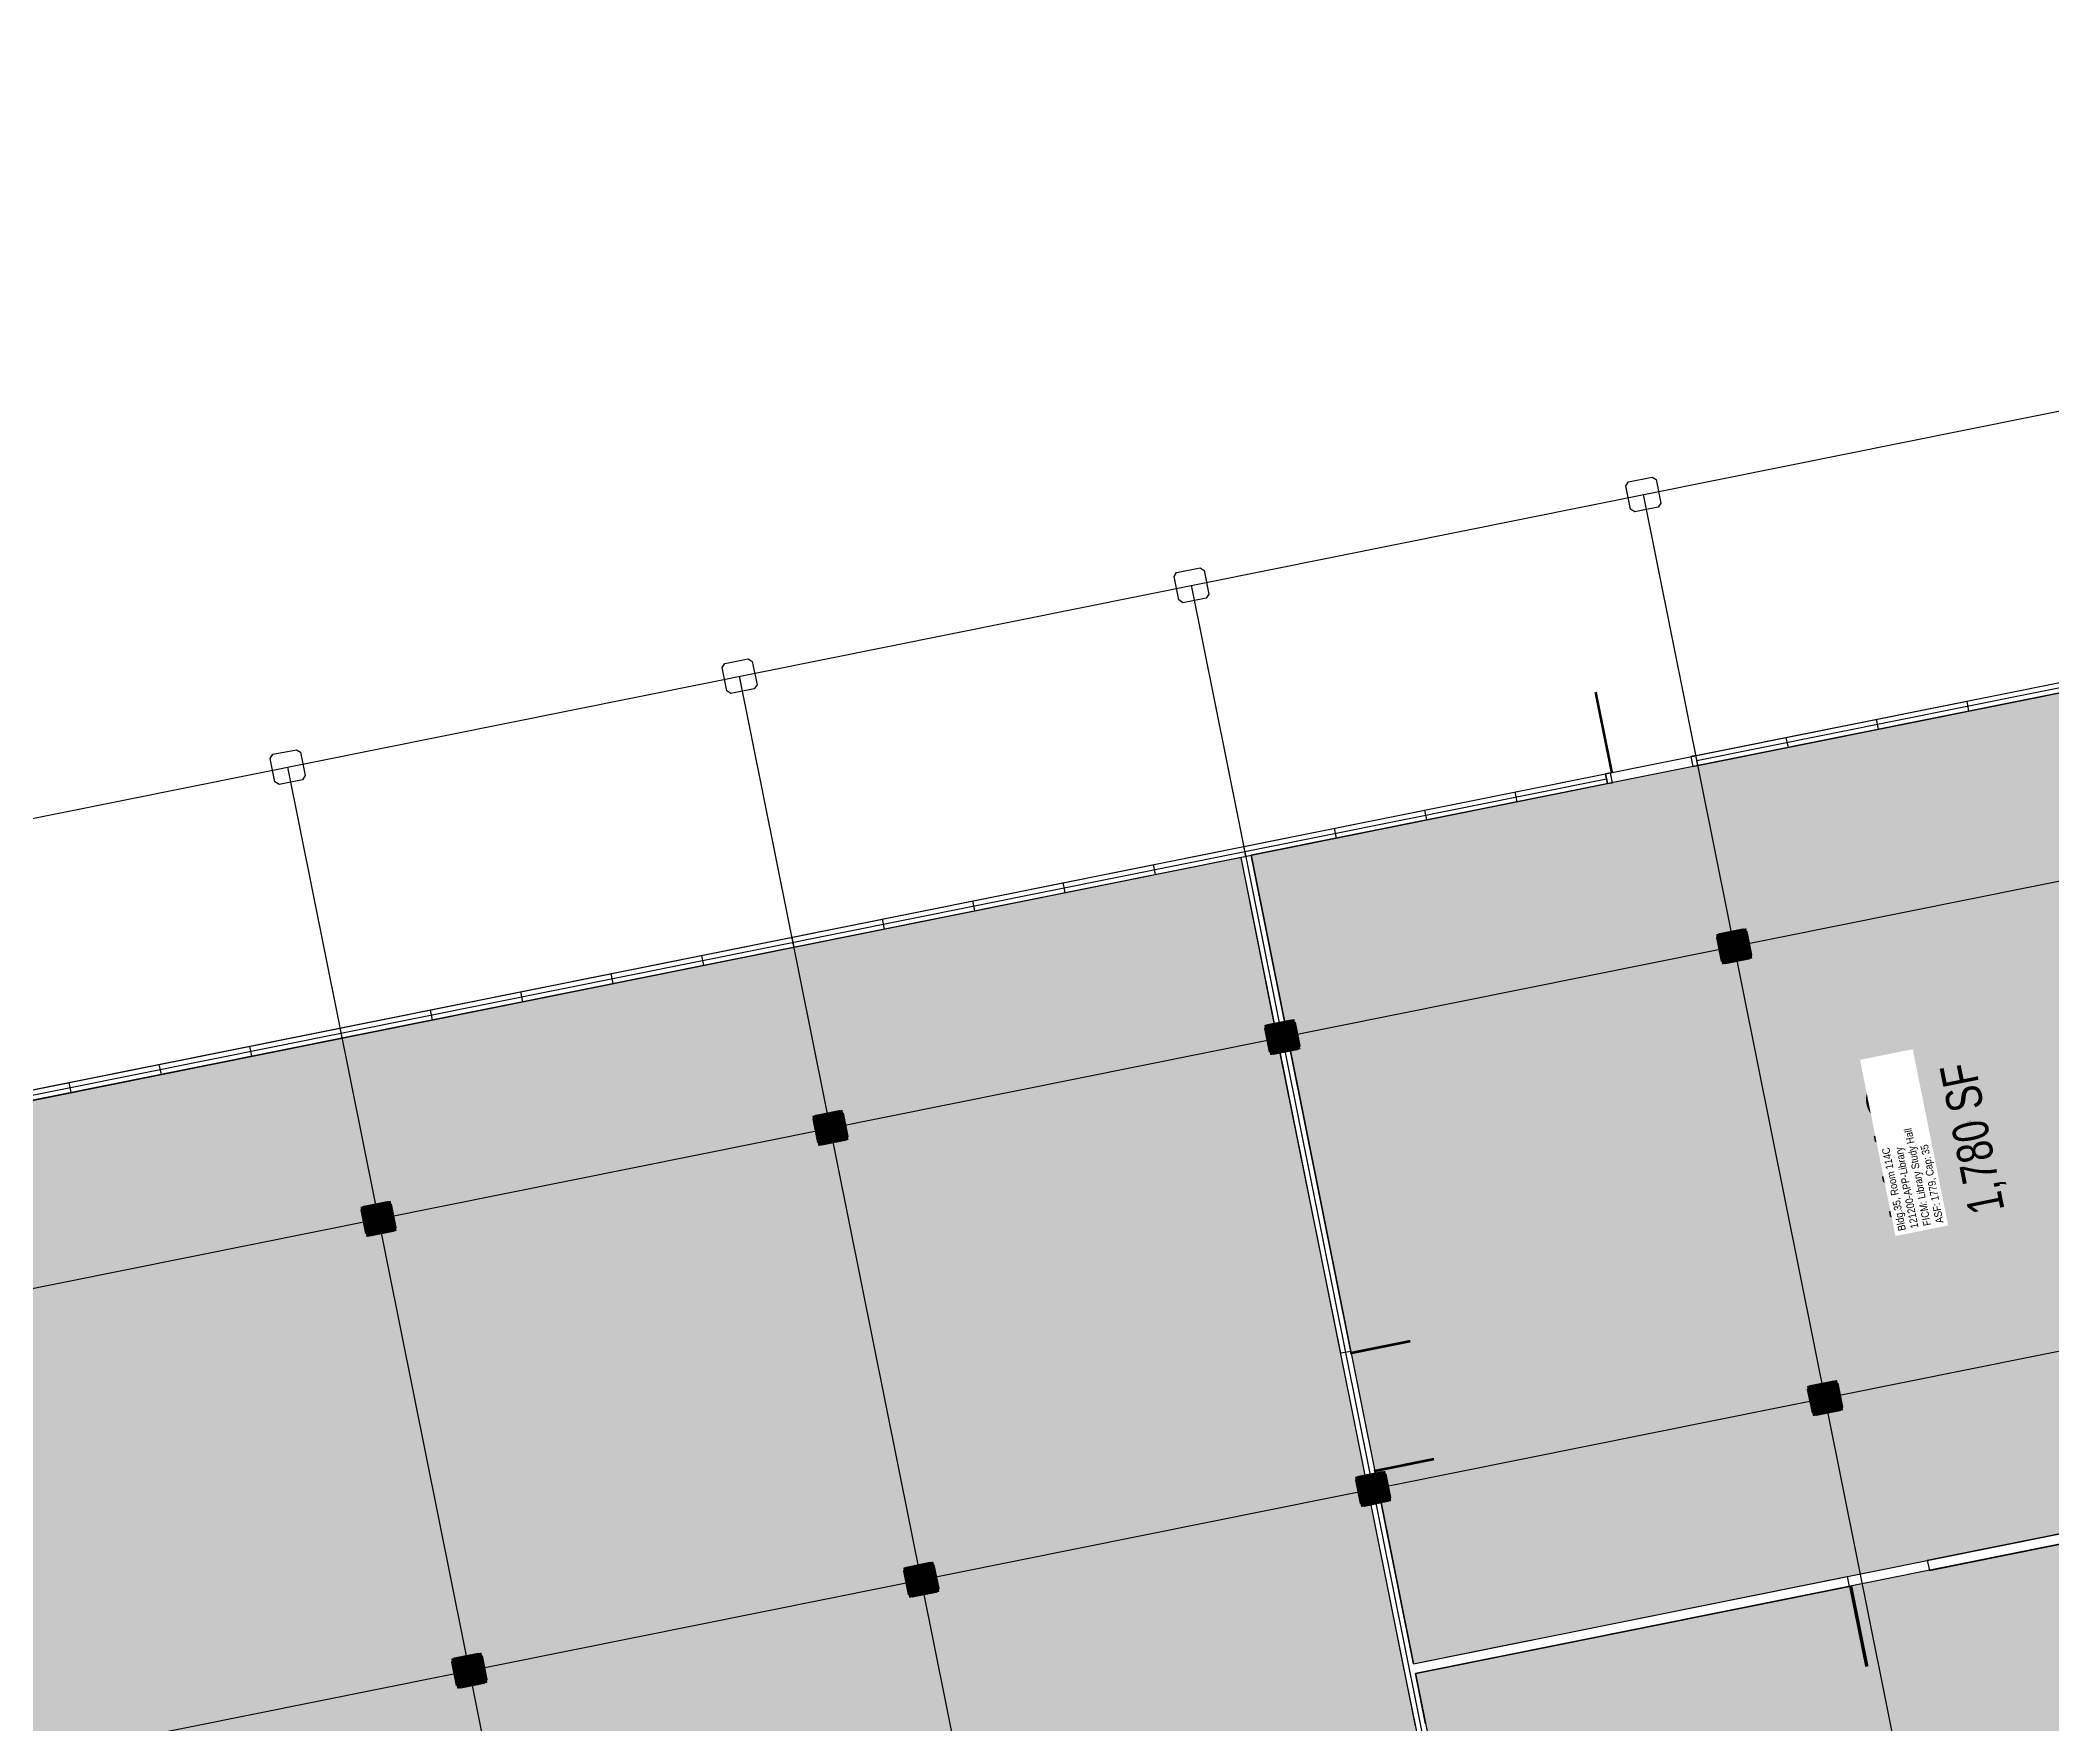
# Model space of a CAD drawing. Header units: inches. Extents: x 69201055 to 69205028, y 27678536 to 27681908.
# Drawn here: x 69202234 to 69203412, y 27680922 to 27681908 of the extents above; entities that cross this region are included whole.
import ezdxf
from ezdxf.enums import TextEntityAlignment as Align

# ---------------------------------------------------------------- set-up
doc = ezdxf.new("R2010")
doc.units = ezdxf.units.IN
doc.header["$LTSCALE"] = 10
doc.header["$MEASUREMENT"] = 0
doc.layers.get('0').update_dxf_attribs({"linetype": 'CONTINUOUS'})
for name, color, linetype in [('A-COLS', 5, 'CONTINUOUS'), ('A-DOOR', 2, 'CONTINUOUS'), ('A-GLAZ', 1, 'CONTINUOUS'), ('A-GRID', 1, 'CONTINUOUS'), ('A-IDEN-RNUM', 7, 'CONTINUOUS'), ('A-IDEN-SNUM', 4, 'CONTINUOUS'), ('A-IDEN-VNUM', 4, 'CONTINUOUS'), ('A-WALL', 5, 'CONTINUOUS'), ('AREA-ASSIGN', 7, 'CONTINUOUS'), ('AREA-GROSS', 1, 'CONTINUOUS'), ('AREA-TEXT', 3, 'CONTINUOUS'), ('Rooms-Category-Color', 7, 'CONTINUOUS'), ('Rooms-College-Color', 7, 'CONTINUOUS'), ('Rooms-Department-Color', 7, 'CONTINUOUS'), ('Rooms-Division-Color', 7, 'CONTINUOUS'), ('Rooms-Information', 7, 'CONTINUOUS')]:
    doc.layers.add(name, color=color, linetype=linetype)
doc.styles.add('CP_AREA', font='arial.ttf', dxfattribs={"height": 15})
doc.styles.add('CP_ROOMSNUMBER', font='arial.ttf', dxfattribs={"height": 1})
doc.styles.add('CP_ROOMVNUMBER', font='arial.ttf', dxfattribs={"width": 0.85, "height": 0.075})

# ---------------------------------------------------------------- blocks, each defined once
blk = doc.blocks.new('COL')
at = {"layer": 'A-COLS', "const_width": 18}
blk.add_lwpolyline([(0, 9), (0, -9)], dxfattribs=at)
at = {"layer": 'A-COLS'}
blk.add_lwpolyline([(9, 7), (9, -7), (7, -9), (-7, -9), (-9, -7), (-9, 7), (-7, 9), (7, 9)], close=True, dxfattribs=at)

msp = doc.modelspace()

# ---------------------------------------------------------------- hatches: boundary and pattern name
at = {"layer": 'Rooms-Category-Color', "true_color": 0x99d7b2}
for points in [[(69203559.5, 27681062.1), (69203506.9, 27681323.9), (69203504, 27681323.3), (69203461.4, 27681535), (69202942.8, 27681430.8), (69203038, 27680957.2), (69203088.9, 27680967.5), (69203124.2, 27680974.6), (69203523.3, 27681054.8)], [(69203041, 27680911.9), (69203033.9, 27680947.2), (69202936.9, 27681429.6), (69202153.5, 27681272.1), (69202154.1, 27681269.1), (69202155.3, 27681263.3), (69202196.1, 27681060.3), (69202188.3, 27681058.7), (69202168.6, 27681156.8), (69202162.7, 27681155.6), (69202012.7, 27681125.4), (69202006.8, 27681124.2), (69201991.1, 27681121.1), (69201990.1, 27681120.9), (69201986.6, 27681120.2), (69201955.8, 27681114), (69201954.8, 27681113.8), (69201951.3, 27681113.1), (69201903.9, 27681103.5), (69201923, 27681008.5), (69201923.6, 27681005.5), (69201921.6, 27681005.1), (69201951.8, 27680855.1), (69201960.6, 27680856.9), (69201963, 27680855.3), (69201965.7, 27680841.6), (69201964.2, 27680839.2), (69201950.4, 27680836.5), (69201948.1, 27680838.1), (69201947.3, 27680842), (69201694.3, 27680791.1), (69201726.3, 27680632.3), (69201745.2, 27680538.2), (69201749.1, 27680539), (69201751.5, 27680537.4), (69201754.2, 27680523.7), (69201752.7, 27680521.3), (69201748.8, 27680520.5), (69201767.7, 27680426.4), (69201770.2, 27680413.7), (69201777.3, 27680378.4), (69201799.6, 27680267.6), (69201810.4, 27680269.8), (69201815.3, 27680270.7), (69201845.7, 27680276.9), (69201850.6, 27680277.8), (69201899.6, 27680287.7), (69201905.5, 27680288.9), (69201909.4, 27680289.7), (69201944.7, 27680296.8), (69201955.5, 27680298.9), (69201956.1, 27680296), (69202058, 27680316.5), (69202059, 27680316.7), (69202062, 27680317.3), (69202093.3, 27680161.4), (69202163.9, 27680175.6), (69202234.5, 27680189.8), (69202503.1, 27680243.8), (69202471.2, 27680402.6), (69202529, 27680414.3), (69202564.3, 27680421.4), (69202587.8, 27680426.1), (69202585.9, 27680435.9), (69202578.8, 27680471.2), (69202566.5, 27680532), (69202534.6, 27680690.8), (69202622.8, 27680708.5), (69202658.1, 27680715.6), (69202752.3, 27680734.5), (69202787.6, 27680741.6), (69202793.4, 27680742.8), (69202792.3, 27680748.7), (69202809.9, 27680752.3), (69202810.9, 27680747.4), (69203057.9, 27680797), (69203057, 27680801.9), (69203062.8, 27680803.1)]]:
    msp.add_hatch(color=253, dxfattribs=at).paths.add_polyline_path(points)
at = {"layer": 'Rooms-Category-Color', "true_color": 0xe3f498}
msp.add_hatch(color=61, dxfattribs=at).paths.add_polyline_path([(69203882.9, 27680848.7), (69203892.7, 27680850.6), (69203840.1, 27681112.4), (69203039.1, 27680951.4), (69203068.7, 27680804.3), (69203074.6, 27680805.5), (69203078.1, 27680787.8), (69203072.3, 27680786.7), (69203121.9, 27680539.6), (69203125.9, 27680540.4), (69203128.2, 27680538.8), (69203131, 27680525.1), (69203129.4, 27680522.7), (69203125.5, 27680522), (69203154.5, 27680377.8), (69203945.6, 27680536.9)])
at = {"layer": 'Rooms-College-Color', "true_color": 0x80bc67}
for points in [[(69203559.5, 27681062.1), (69203506.9, 27681323.9), (69203504, 27681323.3), (69203461.4, 27681535), (69202942.8, 27681430.8), (69203038, 27680957.2), (69203088.9, 27680967.5), (69203124.2, 27680974.6), (69203523.3, 27681054.8)], [(69203041, 27680911.9), (69203033.9, 27680947.2), (69202936.9, 27681429.6), (69202153.5, 27681272.1), (69202154.1, 27681269.1), (69202155.3, 27681263.3), (69202196.1, 27681060.3), (69202188.3, 27681058.7), (69202168.6, 27681156.8), (69202162.7, 27681155.6), (69202012.7, 27681125.4), (69202006.8, 27681124.2), (69201991.1, 27681121.1), (69201990.1, 27681120.9), (69201986.6, 27681120.2), (69201955.8, 27681114), (69201954.8, 27681113.8), (69201951.3, 27681113.1), (69201903.9, 27681103.5), (69201923, 27681008.5), (69201923.6, 27681005.5), (69201921.6, 27681005.1), (69201951.8, 27680855.1), (69201960.6, 27680856.9), (69201963, 27680855.3), (69201965.7, 27680841.6), (69201964.2, 27680839.2), (69201950.4, 27680836.5), (69201948.1, 27680838.1), (69201947.3, 27680842), (69201694.3, 27680791.1), (69201726.3, 27680632.3), (69201745.2, 27680538.2), (69201749.1, 27680539), (69201751.5, 27680537.4), (69201754.2, 27680523.7), (69201752.7, 27680521.3), (69201748.8, 27680520.5), (69201767.7, 27680426.4), (69201770.2, 27680413.7), (69201777.3, 27680378.4), (69201799.6, 27680267.6), (69201810.4, 27680269.8), (69201815.3, 27680270.7), (69201845.7, 27680276.9), (69201850.6, 27680277.8), (69201899.6, 27680287.7), (69201905.5, 27680288.9), (69201909.4, 27680289.7), (69201944.7, 27680296.8), (69201955.5, 27680298.9), (69201956.1, 27680296), (69202058, 27680316.5), (69202059, 27680316.7), (69202062, 27680317.3), (69202093.3, 27680161.4), (69202163.9, 27680175.6), (69202234.5, 27680189.8), (69202503.1, 27680243.8), (69202471.2, 27680402.6), (69202529, 27680414.3), (69202564.3, 27680421.4), (69202587.8, 27680426.1), (69202585.9, 27680435.9), (69202578.8, 27680471.2), (69202566.5, 27680532), (69202534.6, 27680690.8), (69202622.8, 27680708.5), (69202658.1, 27680715.6), (69202752.3, 27680734.5), (69202787.6, 27680741.6), (69202793.4, 27680742.8), (69202792.3, 27680748.7), (69202809.9, 27680752.3), (69202810.9, 27680747.4), (69203057.9, 27680797), (69203057, 27680801.9), (69203062.8, 27680803.1)], [(69203882.9, 27680848.7), (69203892.7, 27680850.6), (69203840.1, 27681112.4), (69203039.1, 27680951.4), (69203068.7, 27680804.3), (69203074.6, 27680805.5), (69203078.1, 27680787.8), (69203072.3, 27680786.7), (69203121.9, 27680539.6), (69203125.9, 27680540.4), (69203128.2, 27680538.8), (69203131, 27680525.1), (69203129.4, 27680522.7), (69203125.5, 27680522), (69203154.5, 27680377.8), (69203945.6, 27680536.9)]]:
    msp.add_hatch(color=83, dxfattribs=at).paths.add_polyline_path(points)
at = {"layer": 'Rooms-Department-Color', "true_color": 0x62f98f}
for points in [[(69203559.5, 27681062.1), (69203506.9, 27681323.9), (69203504, 27681323.3), (69203461.4, 27681535), (69202942.8, 27681430.8), (69203038, 27680957.2), (69203088.9, 27680967.5), (69203124.2, 27680974.6), (69203523.3, 27681054.8)], [(69203041, 27680911.9), (69203033.9, 27680947.2), (69202936.9, 27681429.6), (69202153.5, 27681272.1), (69202154.1, 27681269.1), (69202155.3, 27681263.3), (69202196.1, 27681060.3), (69202188.3, 27681058.7), (69202168.6, 27681156.8), (69202162.7, 27681155.6), (69202012.7, 27681125.4), (69202006.8, 27681124.2), (69201991.1, 27681121.1), (69201990.1, 27681120.9), (69201986.6, 27681120.2), (69201955.8, 27681114), (69201954.8, 27681113.8), (69201951.3, 27681113.1), (69201903.9, 27681103.5), (69201923, 27681008.5), (69201923.6, 27681005.5), (69201921.6, 27681005.1), (69201951.8, 27680855.1), (69201960.6, 27680856.9), (69201963, 27680855.3), (69201965.7, 27680841.6), (69201964.2, 27680839.2), (69201950.4, 27680836.5), (69201948.1, 27680838.1), (69201947.3, 27680842), (69201694.3, 27680791.1), (69201726.3, 27680632.3), (69201745.2, 27680538.2), (69201749.1, 27680539), (69201751.5, 27680537.4), (69201754.2, 27680523.7), (69201752.7, 27680521.3), (69201748.8, 27680520.5), (69201767.7, 27680426.4), (69201770.2, 27680413.7), (69201777.3, 27680378.4), (69201799.6, 27680267.6), (69201810.4, 27680269.8), (69201815.3, 27680270.7), (69201845.7, 27680276.9), (69201850.6, 27680277.8), (69201899.6, 27680287.7), (69201905.5, 27680288.9), (69201909.4, 27680289.7), (69201944.7, 27680296.8), (69201955.5, 27680298.9), (69201956.1, 27680296), (69202058, 27680316.5), (69202059, 27680316.7), (69202062, 27680317.3), (69202093.3, 27680161.4), (69202163.9, 27680175.6), (69202234.5, 27680189.8), (69202503.1, 27680243.8), (69202471.2, 27680402.6), (69202529, 27680414.3), (69202564.3, 27680421.4), (69202587.8, 27680426.1), (69202585.9, 27680435.9), (69202578.8, 27680471.2), (69202566.5, 27680532), (69202534.6, 27680690.8), (69202622.8, 27680708.5), (69202658.1, 27680715.6), (69202752.3, 27680734.5), (69202787.6, 27680741.6), (69202793.4, 27680742.8), (69202792.3, 27680748.7), (69202809.9, 27680752.3), (69202810.9, 27680747.4), (69203057.9, 27680797), (69203057, 27680801.9), (69203062.8, 27680803.1)], [(69203882.9, 27680848.7), (69203892.7, 27680850.6), (69203840.1, 27681112.4), (69203039.1, 27680951.4), (69203068.7, 27680804.3), (69203074.6, 27680805.5), (69203078.1, 27680787.8), (69203072.3, 27680786.7), (69203121.9, 27680539.6), (69203125.9, 27680540.4), (69203128.2, 27680538.8), (69203131, 27680525.1), (69203129.4, 27680522.7), (69203125.5, 27680522), (69203154.5, 27680377.8), (69203945.6, 27680536.9)]]:
    msp.add_hatch(color=91, dxfattribs=at).paths.add_polyline_path(points)
at = {"layer": 'Rooms-Division-Color', "true_color": 0x62f98f}
for points in [[(69203559.5, 27681062.1), (69203506.9, 27681323.9), (69203504, 27681323.3), (69203461.4, 27681535), (69202942.8, 27681430.8), (69203038, 27680957.2), (69203088.9, 27680967.5), (69203124.2, 27680974.6), (69203523.3, 27681054.8)], [(69203041, 27680911.9), (69203033.9, 27680947.2), (69202936.9, 27681429.6), (69202153.5, 27681272.1), (69202154.1, 27681269.1), (69202155.3, 27681263.3), (69202196.1, 27681060.3), (69202188.3, 27681058.7), (69202168.6, 27681156.8), (69202162.7, 27681155.6), (69202012.7, 27681125.4), (69202006.8, 27681124.2), (69201991.1, 27681121.1), (69201990.1, 27681120.9), (69201986.6, 27681120.2), (69201955.8, 27681114), (69201954.8, 27681113.8), (69201951.3, 27681113.1), (69201903.9, 27681103.5), (69201923, 27681008.5), (69201923.6, 27681005.5), (69201921.6, 27681005.1), (69201951.8, 27680855.1), (69201960.6, 27680856.9), (69201963, 27680855.3), (69201965.7, 27680841.6), (69201964.2, 27680839.2), (69201950.4, 27680836.5), (69201948.1, 27680838.1), (69201947.3, 27680842), (69201694.3, 27680791.1), (69201726.3, 27680632.3), (69201745.2, 27680538.2), (69201749.1, 27680539), (69201751.5, 27680537.4), (69201754.2, 27680523.7), (69201752.7, 27680521.3), (69201748.8, 27680520.5), (69201767.7, 27680426.4), (69201770.2, 27680413.7), (69201777.3, 27680378.4), (69201799.6, 27680267.6), (69201810.4, 27680269.8), (69201815.3, 27680270.7), (69201845.7, 27680276.9), (69201850.6, 27680277.8), (69201899.6, 27680287.7), (69201905.5, 27680288.9), (69201909.4, 27680289.7), (69201944.7, 27680296.8), (69201955.5, 27680298.9), (69201956.1, 27680296), (69202058, 27680316.5), (69202059, 27680316.7), (69202062, 27680317.3), (69202093.3, 27680161.4), (69202163.9, 27680175.6), (69202234.5, 27680189.8), (69202503.1, 27680243.8), (69202471.2, 27680402.6), (69202529, 27680414.3), (69202564.3, 27680421.4), (69202587.8, 27680426.1), (69202585.9, 27680435.9), (69202578.8, 27680471.2), (69202566.5, 27680532), (69202534.6, 27680690.8), (69202622.8, 27680708.5), (69202658.1, 27680715.6), (69202752.3, 27680734.5), (69202787.6, 27680741.6), (69202793.4, 27680742.8), (69202792.3, 27680748.7), (69202809.9, 27680752.3), (69202810.9, 27680747.4), (69203057.9, 27680797), (69203057, 27680801.9), (69203062.8, 27680803.1)], [(69203882.9, 27680848.7), (69203892.7, 27680850.6), (69203840.1, 27681112.4), (69203039.1, 27680951.4), (69203068.7, 27680804.3), (69203074.6, 27680805.5), (69203078.1, 27680787.8), (69203072.3, 27680786.7), (69203121.9, 27680539.6), (69203125.9, 27680540.4), (69203128.2, 27680538.8), (69203131, 27680525.1), (69203129.4, 27680522.7), (69203125.5, 27680522), (69203154.5, 27680377.8), (69203945.6, 27680536.9)]]:
    msp.add_hatch(color=91, dxfattribs=at).paths.add_polyline_path(points)

# ---------------------------------------------------------------- linework, layer by layer
at = {"layer": 'A-DOOR'}
for points in [[(69203154.1, 27681479.4, 1.5, 1.5, 0), (69203144.6, 27681526.4, 0, 0, 0), (69203145.3, 27681526.6, 0, 0, -0.414214), (69203200.7, 27681487.2, 0, 0, -0.414214)], [(69203000.8, 27681139.1, 1.5, 1.5, 0), (69203036.1, 27681146.2, 0, 0, 0), (69203036.3, 27681145.4, 0, 0, -0.414214), (69203006.3, 27681104.2, 0, 0, -0.414214)], [(69203014.7, 27681070, 1.5, 1.5, 0), (69203050, 27681077.1, 0, 0, 0), (69203049.9, 27681077.8, 0, 0, 0.414214), (69203006.3, 27681104.2, 0, 0, 0.414214)], [(69203294, 27681002.6, 2, 2, 0), (69203303.5, 27680955.5, 0, 0, 0), (69203304.5, 27680955.7, 0, 0, 0.414214), (69203339.8, 27681013.8, 0, 0, 0.414214)]]:
    msp.add_lwpolyline(points, format="xyseb", dxfattribs=at)
at = {"layer": 'A-GLAZ'}
for p, q in [((69203203.3, 27681489.3), (69203460.2, 27681540.9)), ((69203203.9, 27681486.3), (69203460.8, 27681538)), ((69203204.5, 27681483.4), (69203461.4, 27681535)), ((69203363.3, 27681515.3), (69203362.2, 27681521.2)), ((69203310.4, 27681504.7), (69203309.2, 27681510.6)), ((69203257.5, 27681494), (69203256.3, 27681499.9)), ((69203204.5, 27681483.4), (69203203.3, 27681489.3)), ((69202152.4, 27681278), (69203150.4, 27681478.6)), ((69202153, 27681275), (69203151, 27681475.7)), ((69203151.6, 27681472.8), (69203150.4, 27681478.6)), ((69202153.5, 27681272.1), (69203151.6, 27681472.8)), ((69203098.6, 27681462.1), (69203097.4, 27681468)), ((69203045.7, 27681451.5), (69203044.5, 27681457.3)), ((69202992.8, 27681440.8), (69202991.6, 27681446.7)), ((69202939.8, 27681430.2), (69202938.6, 27681436.1)), ((69202833.9, 27681408.9), (69202832.7, 27681414.8)), ((69202886.9, 27681419.5), (69202885.7, 27681425.4)), ((69202781, 27681398.2), (69202779.8, 27681404.1)), ((69202728, 27681387.6), (69202726.9, 27681393.5)), ((69202675.1, 27681376.9), (69202673.9, 27681382.8)), ((69202622.2, 27681366.3), (69202621, 27681372.2)), ((69202569.2, 27681355.7), (69202568, 27681361.5)), ((69202516.3, 27681345), (69202515.1, 27681350.9)), ((69202463.3, 27681334.4), (69202462.2, 27681340.2)), ((69202410.4, 27681323.7), (69202409.2, 27681329.6)), ((69202304.5, 27681302.4), (69202303.3, 27681308.3)), ((69202357.5, 27681313.1), (69202356.3, 27681319)), ((69202251.6, 27681291.8), (69202250.4, 27681297.7))]:
    msp.add_line(p, q, dxfattribs=at)
for points in [[(69203200.4, 27681488.7), (69203201.6, 27681482.8), (69203204.5, 27681483.4), (69203203.3, 27681489.3)], [(69203150.4, 27681478.6), (69203151.6, 27681472.8), (69203154.5, 27681473.3), (69203153.3, 27681479.2)]]:
    msp.add_lwpolyline(points, close=True, dxfattribs=at)
at = {"layer": 'A-GRID'}
for p, q in [((69201055, 27681216.4), (69204496.1, 27681908.3)), ((69201108.2, 27680951.7), (69204549.3, 27681643.6)), ((69203704.8, 27678995.2), (69203172.6, 27681642.2)), ((69203440.1, 27678942), (69202907.9, 27681589)), ((69203175.4, 27678888.7), (69202643.2, 27681535.8)), ((69202910.7, 27678835.5), (69202378.5, 27681482.5)), ((69201161.4, 27680687), (69204602.5, 27681378.9))]:
    msp.add_line(p, q, dxfattribs=at)
at = {"layer": 'A-WALL'}
for p, q in [((69202956.4, 27681332.5), (69202936.9, 27681429.6)), ((69202962.3, 27681333.7), (69202942.8, 27681430.8)), ((69202995.3, 27681139.1), (69202959.9, 27681314.9)), ((69203001.2, 27681140.2), (69202965.8, 27681316.1)), ((69203001.2, 27681140.2), (69202995.3, 27681139.1)), ((69203338.9, 27681017.8), (69203563.4, 27681062.9)), ((69203039.2, 27680920.8), (69203013.2, 27681050.2)), ((69203038, 27680957.2), (69203019, 27681051.4)), ((69203340.1, 27681011.9), (69203564.6, 27681057)), ((69203338.9, 27681017.8), (69203340.1, 27681011.9)), ((69203038, 27680957.2), (69203291.9, 27681008.3)), ((69203039.1, 27680951.4), (69203293.1, 27681002.4)), ((69203291.9, 27681008.3), (69203293.1, 27681002.4)), ((69203045, 27680922), (69203039.1, 27680951.4))]:
    msp.add_line(p, q, dxfattribs=at)
for points in [[(69203180, 27681650.9), (69203182.8, 27681637.1), (69203181.2, 27681634.8), (69203167.5, 27681632), (69203165.1, 27681633.6), (69203162.4, 27681647.3), (69203163.9, 27681649.7), (69203177.7, 27681652.4)], [(69202915.3, 27681597.6), (69202918.1, 27681583.9), (69202916.5, 27681581.5), (69202902.8, 27681578.8), (69202900.4, 27681580.4), (69202897.7, 27681594.1), (69202899.2, 27681596.4), (69202913, 27681599.2)], [(69202650.6, 27681544.4), (69202653.4, 27681530.7), (69202651.8, 27681528.3), (69202638.1, 27681525.6), (69202635.7, 27681527.1), (69202633, 27681540.9), (69202634.5, 27681543.2), (69202648.3, 27681546)], [(69202385.9, 27681491.2), (69202388.7, 27681477.5), (69202387.1, 27681475.1), (69202373.4, 27681472.3), (69202371, 27681473.9), (69202368.3, 27681487.6), (69202369.8, 27681490), (69202383.6, 27681492.7)]]:
    msp.add_lwpolyline(points, close=True, dxfattribs=at)
at = {"layer": 'AREA-ASSIGN'}
for points in [[(69203559.5, 27681062.1), (69203506.9, 27681323.9), (69203504, 27681323.3), (69203461.4, 27681535), (69202942.8, 27681430.8), (69203038, 27680957.2), (69203088.9, 27680967.5), (69203124.2, 27680974.6), (69203523.3, 27681054.8), (69203559.5, 27681062.1)], [(69203882.9, 27680848.7), (69203892.7, 27680850.6), (69203840.1, 27681112.4), (69203039.1, 27680951.4), (69203068.7, 27680804.3), (69203074.6, 27680805.5), (69203078.1, 27680787.8), (69203072.3, 27680786.7), (69203121.9, 27680539.6), (69203125.9, 27680540.4), (69203128.2, 27680538.8), (69203131, 27680525.1), (69203129.4, 27680522.7), (69203125.5, 27680522), (69203154.5, 27680377.8), (69203945.6, 27680536.9)]]:
    msp.add_lwpolyline(points, close=True, dxfattribs=at)
msp.add_lwpolyline([(69203041, 27680911.9), (69203033.9, 27680947.2), (69202936.9, 27681429.6), (69202153.5, 27681272.1)], dxfattribs=at)
at = {"layer": 'AREA-GROSS'}
msp.add_lwpolyline([(69201448.7, 27679927.8), (69201398.8, 27680175.8), (69201368.5, 27680169.7), (69201360.6, 27680168.1), (69201175.1, 27681090.6), (69201348.6, 27681125.5), (69201350.2, 27681117.7), (69201350.4, 27681116.7), (69201872, 27681221.6), (69201870.2, 27681230.4), (69201875.1, 27681231.4), (69201925.5, 27681241.5), (69201960.8, 27681248.6), (69202145.7, 27681285.8), (69202150.6, 27681286.8), (69202152.4, 27681278), (69203460.2, 27681540.9)], dxfattribs=at)

# ---------------------------------------------------------------- block references
at = {"rotation": 11.36903025436199}
for p in [(69203225.8, 27681377.5), (69202961.1, 27681324.3), (69202696.4, 27681271.1), (69202431.7, 27681217.8), (69203279, 27681112.8), (69203014.3, 27681059.6), (69202749.6, 27681006.4), (69202484.9, 27680953.1)]:
    msp.add_blockref('COL', p, dxfattribs=at)

# ---------------------------------------------------------------- texts
at = {"layer": 'A-IDEN-RNUM', "style": 'CP_ROOMSNUMBER'}
msp.add_text('0114-C0', height=0.36, rotation=11.369, dxfattribs=at).set_placement((69203364.6, 27681274.9), align=Align.MIDDLE_CENTER)
at = {"layer": 'A-IDEN-SNUM', "style": 'CP_ROOMSNUMBER'}
msp.add_text('03500114C0', height=0.36, rotation=11.369, dxfattribs=at).set_placement((69203363.5, 27681275.1), align=Align.MIDDLE_CENTER)
at = {"layer": 'A-IDEN-VNUM', "style": 'CP_ROOMVNUMBER', "width": 0.85}
msp.add_text('114C', height=31.5, rotation=101.369, dxfattribs=at).set_placement((69203325.5, 27681256.7), align=Align.MIDDLE_CENTER)
at = {"layer": 'AREA-TEXT', "style": 'CP_AREA', "width": 0.75}
msp.add_text('1,780 SF', height=21, rotation=101.369, dxfattribs=at).set_placement((69203365.1, 27681264.9), align=Align.MIDDLE_CENTER)

# ---------------------------------------------------------------- next in the draw order: texts
at = {"layer": 'Rooms-Information', "insert": (69203349.8, 27681216), "char_height": 4.5, "width": 100.8, "attachment_point": 7, "rotation": 101.369, "style": 'CP_ROOMVNUMBER', "bg_fill": 3, "box_fill_scale": 1.5, "bg_fill_color": 256, "bg_fill_true_color": 13158600, "bg_fill_transparency": 0}
msp.add_mtext('Bldg.35, Room 114C^M^J121200-APP-Library^M^JFICM: Library Study Hall^M^JASF: 1779, Cap: 35', dxfattribs=at)

doc.saveas('drawing.dxf')
